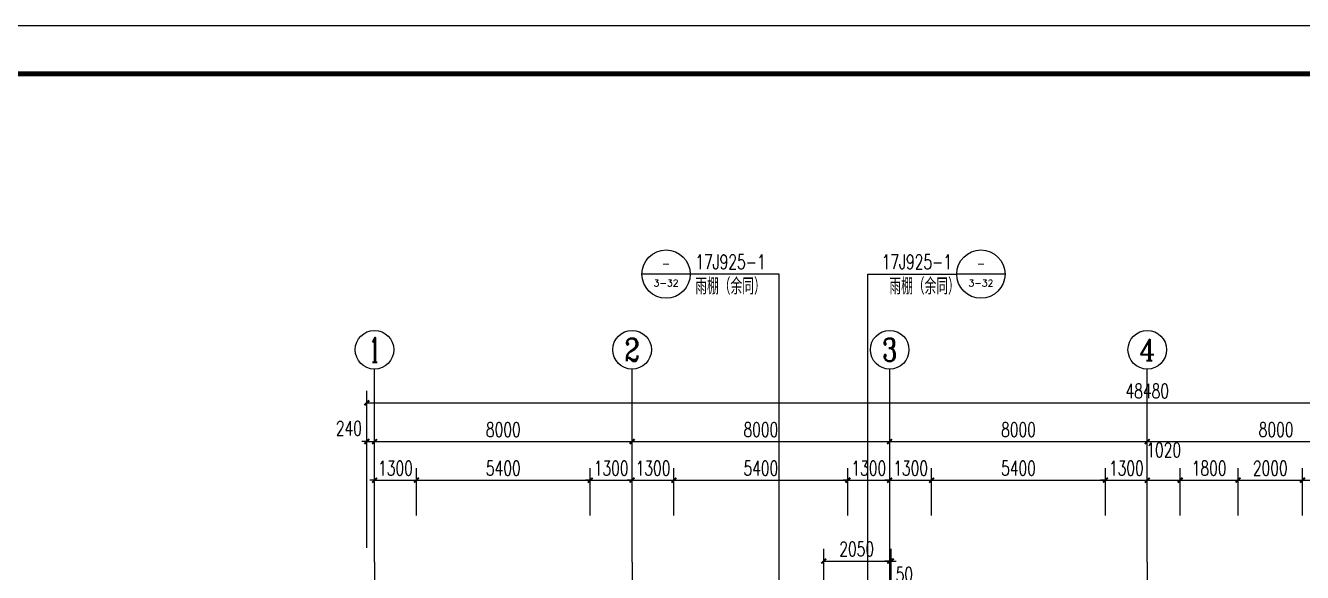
# Model space of a CAD drawing. Header units: millimetres. Extents: x 4455189 to 4808172, y 18512388 to 19204582.
# Drawn here: x 4706134 to 4745792, y 18914491 to 18931475 of the extents above; entities that cross this region are included whole.
import ezdxf
from ezdxf.enums import TextEntityAlignment as Align

# ---------------------------------------------------------------- set-up
doc = ezdxf.new("R2010")
doc.units = ezdxf.units.MM
doc.header["$LTSCALE"] = 1000
doc.header["$MEASUREMENT"] = 0
doc.linetypes.add('DOTE', pattern=[2.42, 2, -0.2, 0.02, -0.2])
doc.layers.get('Defpoints').update_dxf_attribs({"color": 1})
for name, color, linetype in [('AXIS_TEXT', 7, 'Continuous'), ('AXIS_内部', 151, 'Continuous'), ('AXIS_外部', 171, 'Continuous'), ('DIM_IDEN', 171, 'Continuous'), ('DOTE', 250, 'DOTE'), ('PUB_TEXT', 7, 'Continuous'), ('TK', 4, 'Continuous')]:
    doc.layers.add(name, color=color, linetype=linetype)
doc.styles.add('_TCH_AXIS', font='COMPLEX', dxfattribs={"bigfont": 'GBCBIG'})
doc.styles.add('_TCH_DIM_T3', font='SIMPLEX', dxfattribs={"width": 0.705882, "bigfont": 'GBCBIG'})
doc.styles.add('_TCH_LABEL', font='COMPLEX', dxfattribs={"bigfont": 'GBCBIG'})
doc.styles.add('COMPLEX', font='COMPLEX')
doc.dimstyles.new('_TCH_ARCH&&150', dxfattribs={"dimtxt": 446.25, "dimasz": 150, "dimexe": 375, "dimexo": 450, "dimgap": 150, "dimtad": 1, "dimdec": 0, "dimzin": 0, "dimdsep": 46, "dimtxsty": '_TCH_DIM_T3', "dimblk": 'ARCHTICK', "dimcen": 0.09, "dimclrt": 7, "dimazin": 2, "dimtfac": 1, "dimtdec": 0, "dimtix": 1, "dimtmove": 2, "dimatfit": 3, "dimfxl": 0, "dimtolj": 1, "dimtzin": 0, "dimarcsym": 0})

# ---------------------------------------------------------------- blocks, each defined once
blk = doc.blocks.new('GeYuanFrame_86730763', base_point=(20.09, 4.53))
at = {"layer": 'TK'}
blk.add_lwpolyline([(20.09, 4.53), (20.09, 598.53), (861.09, 598.53), (861.09, 4.53)], close=True, dxfattribs=at)
at = {"layer": 'TK', "const_width": 1}
blk.add_lwpolyline([(45.09, 588.53), (851.09, 588.53), (851.09, 14.53), (45.09, 14.53)], close=True, dxfattribs=at)
blk = doc.blocks.new('_ArchTick')
at = {"color": 0, "linetype": 'ByBlock', "const_width": 0.4}
blk.add_lwpolyline([(-0.5, -0.5), (0.5, 0.5)], dxfattribs=at)
blk = doc.blocks.new('*D135')
at = {"layer": 'AXIS_内部', "color": 0, "lineweight": -2}
for p, q in [((4730922, 18914046), (4730922, 18915221)), ((4732972, 18914046), (4732972, 18915221)), ((4730922, 18914846), (4732972, 18914846))]:
    blk.add_line(p, q, dxfattribs=at)
at = {"layer": 'Defpoints', "color": 0}
for p in [(4732972, 18914846), (4730922, 18913596), (4732972, 18913596)]:
    blk.add_point(p, dxfattribs=at)
at = {"layer": 'AXIS_内部', "color": 0, "lineweight": -2, "xscale": 150, "yscale": 150, "zscale": 150, "rotation": 180}
blk.add_blockref('_ArchTick', (4730922, 18914846), dxfattribs=at)
at = {"layer": 'AXIS_内部', "color": 0, "lineweight": -2, "xscale": 150, "yscale": 150, "zscale": 150}
blk.add_blockref('_ArchTick', (4732972, 18914846), dxfattribs=at)
at = {"layer": 'AXIS_内部', "color": 7, "insert": (4731947, 18915219), "char_height": 446.2, "attachment_point": 5, "style": '_TCH_DIM_T3'}
blk.add_mtext('\\A1;2050', dxfattribs=at)
blk = doc.blocks.new('*D136')
at = {"layer": 'AXIS_内部', "color": 0, "lineweight": -2}
for p, q in [((4732972, 18914046), (4732972, 18915221)), ((4733022, 18914046), (4733022, 18915221)), ((4732972, 18914846), (4732822, 18914846)), ((4732972, 18914846), (4733022, 18914846)), ((4733022, 18914846), (4733172, 18914846))]:
    blk.add_line(p, q, dxfattribs=at)
at = {"layer": 'Defpoints', "color": 0}
for p in [(4733022, 18914846), (4732972, 18913596), (4733022, 18913596)]:
    blk.add_point(p, dxfattribs=at)
at = {"layer": 'AXIS_内部', "color": 0, "lineweight": -2, "xscale": 150, "yscale": 150, "zscale": 150}
blk.add_blockref('_ArchTick', (4732972, 18914846), dxfattribs=at)
at = {"layer": 'AXIS_内部', "color": 0, "lineweight": -2, "xscale": 150, "yscale": 150, "zscale": 150, "rotation": 180}
blk.add_blockref('_ArchTick', (4733022, 18914846), dxfattribs=at)
at = {"layer": 'AXIS_内部', "color": 7, "insert": (4733427, 18914434), "char_height": 446.2, "attachment_point": 5, "style": '_TCH_DIM_T3'}
blk.add_mtext('\\A1;50', dxfattribs=at)
blk = doc.blocks.new('*D201')
at = {"layer": 'AXIS_内部', "color": 0, "lineweight": -2}
for p, q in [((4745792, 18916256), (4745792, 18917731)), ((4747592, 18916256), (4747592, 18917731)), ((4745792, 18917356), (4747592, 18917356))]:
    blk.add_line(p, q, dxfattribs=at)
at = {"layer": 'Defpoints', "color": 0}
for p in [(4747592, 18917356), (4745792, 18915806), (4747592, 18915806)]:
    blk.add_point(p, dxfattribs=at)
at = {"layer": 'AXIS_内部', "color": 0, "lineweight": -2, "xscale": 150, "yscale": 150, "zscale": 150, "rotation": 180}
blk.add_blockref('_ArchTick', (4745792, 18917356), dxfattribs=at)
at = {"layer": 'AXIS_内部', "color": 0, "lineweight": -2, "xscale": 150, "yscale": 150, "zscale": 150}
blk.add_blockref('_ArchTick', (4747592, 18917356), dxfattribs=at)
at = {"layer": 'AXIS_内部', "color": 7, "insert": (4746692, 18917729), "char_height": 446.2, "attachment_point": 5, "style": '_TCH_DIM_T3'}
blk.add_mtext('\\A1;1800', dxfattribs=at)
blk = doc.blocks.new('*D202')
at = {"layer": 'AXIS_内部', "color": 0, "lineweight": -2}
for p, q in [((4743792, 18916256), (4743792, 18917731)), ((4745792, 18916256), (4745792, 18917731)), ((4743792, 18917356), (4745792, 18917356))]:
    blk.add_line(p, q, dxfattribs=at)
at = {"layer": 'Defpoints', "color": 0}
for p in [(4745792, 18917356), (4743792, 18915806), (4745792, 18915806)]:
    blk.add_point(p, dxfattribs=at)
at = {"layer": 'AXIS_内部', "color": 0, "lineweight": -2, "xscale": 150, "yscale": 150, "zscale": 150, "rotation": 180}
blk.add_blockref('_ArchTick', (4743792, 18917356), dxfattribs=at)
at = {"layer": 'AXIS_内部', "color": 0, "lineweight": -2, "xscale": 150, "yscale": 150, "zscale": 150}
blk.add_blockref('_ArchTick', (4745792, 18917356), dxfattribs=at)
at = {"layer": 'AXIS_内部', "color": 7, "insert": (4744792, 18917729), "char_height": 446.2, "attachment_point": 5, "style": '_TCH_DIM_T3'}
blk.add_mtext('\\A1;2000', dxfattribs=at)
blk = doc.blocks.new('*D203')
at = {"layer": 'AXIS_内部', "color": 0, "lineweight": -2}
for p, q in [((4741992, 18916256), (4741992, 18917731)), ((4743792, 18916256), (4743792, 18917731)), ((4741992, 18917356), (4743792, 18917356))]:
    blk.add_line(p, q, dxfattribs=at)
at = {"layer": 'Defpoints', "color": 0}
for p in [(4743792, 18917356), (4741992, 18915806), (4743792, 18915806)]:
    blk.add_point(p, dxfattribs=at)
at = {"layer": 'AXIS_内部', "color": 0, "lineweight": -2, "xscale": 150, "yscale": 150, "zscale": 150, "rotation": 180}
blk.add_blockref('_ArchTick', (4741992, 18917356), dxfattribs=at)
at = {"layer": 'AXIS_内部', "color": 0, "lineweight": -2, "xscale": 150, "yscale": 150, "zscale": 150}
blk.add_blockref('_ArchTick', (4743792, 18917356), dxfattribs=at)
at = {"layer": 'AXIS_内部', "color": 7, "insert": (4742892, 18917729), "char_height": 446.2, "attachment_point": 5, "style": '_TCH_DIM_T3'}
blk.add_mtext('\\A1;1800', dxfattribs=at)
blk = doc.blocks.new('*D204')
at = {"layer": 'AXIS_内部', "color": 0, "lineweight": -2}
for p, q in [((4740972, 18916256), (4740972, 18917731)), ((4741992, 18916256), (4741992, 18917731)), ((4740972, 18917356), (4741992, 18917356))]:
    blk.add_line(p, q, dxfattribs=at)
at = {"layer": 'Defpoints', "color": 0}
for p in [(4741992, 18917356), (4740972, 18915806), (4741992, 18915806)]:
    blk.add_point(p, dxfattribs=at)
at = {"layer": 'AXIS_内部', "color": 0, "lineweight": -2, "xscale": 150, "yscale": 150, "zscale": 150, "rotation": 180}
blk.add_blockref('_ArchTick', (4740972, 18917356), dxfattribs=at)
at = {"layer": 'AXIS_内部', "color": 0, "lineweight": -2, "xscale": 150, "yscale": 150, "zscale": 150}
blk.add_blockref('_ArchTick', (4741992, 18917356), dxfattribs=at)
at = {"layer": 'AXIS_内部', "color": 7, "insert": (4741482, 18918294), "char_height": 446.2, "attachment_point": 5, "style": '_TCH_DIM_T3'}
blk.add_mtext('\\A1;1020', dxfattribs=at)
blk = doc.blocks.new('*D205')
at = {"layer": 'AXIS_内部', "color": 0, "lineweight": -2}
for p, q in [((4739672, 18916256), (4739672, 18917731)), ((4740972, 18916256), (4740972, 18917731)), ((4739672, 18917356), (4739522, 18917356)), ((4739672, 18917356), (4740972, 18917356)), ((4740972, 18917356), (4741122, 18917356))]:
    blk.add_line(p, q, dxfattribs=at)
at = {"layer": 'Defpoints', "color": 0}
for p in [(4740972, 18917356), (4739672, 18915806), (4740972, 18915806)]:
    blk.add_point(p, dxfattribs=at)
at = {"layer": 'AXIS_内部', "color": 0, "lineweight": -2, "xscale": 150, "yscale": 150, "zscale": 150}
blk.add_blockref('_ArchTick', (4739672, 18917356), dxfattribs=at)
at = {"layer": 'AXIS_内部', "color": 0, "lineweight": -2, "xscale": 150, "yscale": 150, "zscale": 150, "rotation": 180}
blk.add_blockref('_ArchTick', (4740972, 18917356), dxfattribs=at)
at = {"layer": 'AXIS_内部', "color": 7, "insert": (4740322, 18917729), "char_height": 446.2, "attachment_point": 5, "style": '_TCH_DIM_T3'}
blk.add_mtext('\\A1;1300', dxfattribs=at)
blk = doc.blocks.new('*D206')
at = {"layer": 'AXIS_内部', "color": 0, "lineweight": -2}
for p, q in [((4734272, 18916256), (4734272, 18917731)), ((4739672, 18916256), (4739672, 18917731)), ((4734272, 18917356), (4739672, 18917356))]:
    blk.add_line(p, q, dxfattribs=at)
at = {"layer": 'Defpoints', "color": 0}
for p in [(4739672, 18917356), (4734272, 18915806), (4739672, 18915806)]:
    blk.add_point(p, dxfattribs=at)
at = {"layer": 'AXIS_内部', "color": 0, "lineweight": -2, "xscale": 150, "yscale": 150, "zscale": 150, "rotation": 180}
blk.add_blockref('_ArchTick', (4734272, 18917356), dxfattribs=at)
at = {"layer": 'AXIS_内部', "color": 0, "lineweight": -2, "xscale": 150, "yscale": 150, "zscale": 150}
blk.add_blockref('_ArchTick', (4739672, 18917356), dxfattribs=at)
at = {"layer": 'AXIS_内部', "color": 7, "insert": (4736972, 18917729), "char_height": 446.2, "attachment_point": 5, "style": '_TCH_DIM_T3'}
blk.add_mtext('\\A1;5400', dxfattribs=at)
blk = doc.blocks.new('*D207')
at = {"layer": 'AXIS_内部', "color": 0, "lineweight": -2}
for p, q in [((4732972, 18916256), (4732972, 18917731)), ((4734272, 18916256), (4734272, 18917731)), ((4732972, 18917356), (4732822, 18917356)), ((4732972, 18917356), (4734272, 18917356)), ((4734272, 18917356), (4734422, 18917356))]:
    blk.add_line(p, q, dxfattribs=at)
at = {"layer": 'Defpoints', "color": 0}
for p in [(4734272, 18917356), (4732972, 18915806), (4734272, 18915806)]:
    blk.add_point(p, dxfattribs=at)
at = {"layer": 'AXIS_内部', "color": 0, "lineweight": -2, "xscale": 150, "yscale": 150, "zscale": 150}
blk.add_blockref('_ArchTick', (4732972, 18917356), dxfattribs=at)
at = {"layer": 'AXIS_内部', "color": 0, "lineweight": -2, "xscale": 150, "yscale": 150, "zscale": 150, "rotation": 180}
blk.add_blockref('_ArchTick', (4734272, 18917356), dxfattribs=at)
at = {"layer": 'AXIS_内部', "color": 7, "insert": (4733622, 18917729), "char_height": 446.2, "attachment_point": 5, "style": '_TCH_DIM_T3'}
blk.add_mtext('\\A1;1300', dxfattribs=at)
blk = doc.blocks.new('*D208')
at = {"layer": 'AXIS_内部', "color": 0, "lineweight": -2}
for p, q in [((4731672, 18916256), (4731672, 18917731)), ((4732972, 18916256), (4732972, 18917731)), ((4731672, 18917356), (4731522, 18917356)), ((4731672, 18917356), (4732972, 18917356)), ((4732972, 18917356), (4733122, 18917356))]:
    blk.add_line(p, q, dxfattribs=at)
at = {"layer": 'Defpoints', "color": 0}
for p in [(4732972, 18917356), (4731672, 18915806), (4732972, 18915806)]:
    blk.add_point(p, dxfattribs=at)
at = {"layer": 'AXIS_内部', "color": 0, "lineweight": -2, "xscale": 150, "yscale": 150, "zscale": 150}
blk.add_blockref('_ArchTick', (4731672, 18917356), dxfattribs=at)
at = {"layer": 'AXIS_内部', "color": 0, "lineweight": -2, "xscale": 150, "yscale": 150, "zscale": 150, "rotation": 180}
blk.add_blockref('_ArchTick', (4732972, 18917356), dxfattribs=at)
at = {"layer": 'AXIS_内部', "color": 7, "insert": (4732322, 18917729), "char_height": 446.2, "attachment_point": 5, "style": '_TCH_DIM_T3'}
blk.add_mtext('\\A1;1300', dxfattribs=at)
blk = doc.blocks.new('*D209')
at = {"layer": 'AXIS_内部', "color": 0, "lineweight": -2}
for p, q in [((4726272, 18916256), (4726272, 18917731)), ((4731672, 18916256), (4731672, 18917731)), ((4726272, 18917356), (4731672, 18917356))]:
    blk.add_line(p, q, dxfattribs=at)
at = {"layer": 'Defpoints', "color": 0}
for p in [(4731672, 18917356), (4726272, 18915806), (4731672, 18915806)]:
    blk.add_point(p, dxfattribs=at)
at = {"layer": 'AXIS_内部', "color": 0, "lineweight": -2, "xscale": 150, "yscale": 150, "zscale": 150, "rotation": 180}
blk.add_blockref('_ArchTick', (4726272, 18917356), dxfattribs=at)
at = {"layer": 'AXIS_内部', "color": 0, "lineweight": -2, "xscale": 150, "yscale": 150, "zscale": 150}
blk.add_blockref('_ArchTick', (4731672, 18917356), dxfattribs=at)
at = {"layer": 'AXIS_内部', "color": 7, "insert": (4728972, 18917729), "char_height": 446.2, "attachment_point": 5, "style": '_TCH_DIM_T3'}
blk.add_mtext('\\A1;5400', dxfattribs=at)
blk = doc.blocks.new('*D210')
at = {"layer": 'AXIS_内部', "color": 0, "lineweight": -2}
for p, q in [((4724972, 18916256), (4724972, 18917731)), ((4726272, 18916256), (4726272, 18917731)), ((4724972, 18917356), (4724822, 18917356)), ((4724972, 18917356), (4726272, 18917356)), ((4726272, 18917356), (4726422, 18917356))]:
    blk.add_line(p, q, dxfattribs=at)
at = {"layer": 'Defpoints', "color": 0}
for p in [(4726272, 18917356), (4724972, 18915806), (4726272, 18915806)]:
    blk.add_point(p, dxfattribs=at)
at = {"layer": 'AXIS_内部', "color": 0, "lineweight": -2, "xscale": 150, "yscale": 150, "zscale": 150}
blk.add_blockref('_ArchTick', (4724972, 18917356), dxfattribs=at)
at = {"layer": 'AXIS_内部', "color": 0, "lineweight": -2, "xscale": 150, "yscale": 150, "zscale": 150, "rotation": 180}
blk.add_blockref('_ArchTick', (4726272, 18917356), dxfattribs=at)
at = {"layer": 'AXIS_内部', "color": 7, "insert": (4725622, 18917729), "char_height": 446.2, "attachment_point": 5, "style": '_TCH_DIM_T3'}
blk.add_mtext('\\A1;1300', dxfattribs=at)
blk = doc.blocks.new('*D211')
at = {"layer": 'AXIS_内部', "color": 0, "lineweight": -2}
for p, q in [((4723672, 18916256), (4723672, 18917731)), ((4724972, 18916256), (4724972, 18917731)), ((4723672, 18917356), (4723522, 18917356)), ((4723672, 18917356), (4724972, 18917356)), ((4724972, 18917356), (4725122, 18917356))]:
    blk.add_line(p, q, dxfattribs=at)
at = {"layer": 'Defpoints', "color": 0}
for p in [(4724972, 18917356), (4723672, 18915806), (4724972, 18915806)]:
    blk.add_point(p, dxfattribs=at)
at = {"layer": 'AXIS_内部', "color": 0, "lineweight": -2, "xscale": 150, "yscale": 150, "zscale": 150}
blk.add_blockref('_ArchTick', (4723672, 18917356), dxfattribs=at)
at = {"layer": 'AXIS_内部', "color": 0, "lineweight": -2, "xscale": 150, "yscale": 150, "zscale": 150, "rotation": 180}
blk.add_blockref('_ArchTick', (4724972, 18917356), dxfattribs=at)
at = {"layer": 'AXIS_内部', "color": 7, "insert": (4724322, 18917729), "char_height": 446.2, "attachment_point": 5, "style": '_TCH_DIM_T3'}
blk.add_mtext('\\A1;1300', dxfattribs=at)
blk = doc.blocks.new('*D212')
at = {"layer": 'AXIS_内部', "color": 0, "lineweight": -2}
for p, q in [((4718272, 18916256), (4718272, 18917731)), ((4723672, 18916256), (4723672, 18917731)), ((4718272, 18917356), (4723672, 18917356))]:
    blk.add_line(p, q, dxfattribs=at)
at = {"layer": 'Defpoints', "color": 0}
for p in [(4723672, 18917356), (4718272, 18915806), (4723672, 18915806)]:
    blk.add_point(p, dxfattribs=at)
at = {"layer": 'AXIS_内部', "color": 0, "lineweight": -2, "xscale": 150, "yscale": 150, "zscale": 150, "rotation": 180}
blk.add_blockref('_ArchTick', (4718272, 18917356), dxfattribs=at)
at = {"layer": 'AXIS_内部', "color": 0, "lineweight": -2, "xscale": 150, "yscale": 150, "zscale": 150}
blk.add_blockref('_ArchTick', (4723672, 18917356), dxfattribs=at)
at = {"layer": 'AXIS_内部', "color": 7, "insert": (4720972, 18917729), "char_height": 446.2, "attachment_point": 5, "style": '_TCH_DIM_T3'}
blk.add_mtext('\\A1;5400', dxfattribs=at)
blk = doc.blocks.new('*D213')
at = {"layer": 'AXIS_内部', "color": 0, "lineweight": -2}
for p, q in [((4716972, 18916256), (4716972, 18917731)), ((4718272, 18916256), (4718272, 18917731)), ((4716972, 18917356), (4716822, 18917356)), ((4716972, 18917356), (4718272, 18917356)), ((4718272, 18917356), (4718422, 18917356))]:
    blk.add_line(p, q, dxfattribs=at)
at = {"layer": 'Defpoints', "color": 0}
for p in [(4718272, 18917356), (4716972, 18915806), (4718272, 18915806)]:
    blk.add_point(p, dxfattribs=at)
at = {"layer": 'AXIS_内部', "color": 0, "lineweight": -2, "xscale": 150, "yscale": 150, "zscale": 150}
blk.add_blockref('_ArchTick', (4716972, 18917356), dxfattribs=at)
at = {"layer": 'AXIS_内部', "color": 0, "lineweight": -2, "xscale": 150, "yscale": 150, "zscale": 150, "rotation": 180}
blk.add_blockref('_ArchTick', (4718272, 18917356), dxfattribs=at)
at = {"layer": 'AXIS_内部', "color": 7, "insert": (4717622, 18917729), "char_height": 446.2, "attachment_point": 5, "style": '_TCH_DIM_T3'}
blk.add_mtext('\\A1;1300', dxfattribs=at)
blk = doc.blocks.new('*D365')
at = {"layer": 'AXIS_外部', "color": 0, "lineweight": -2}
for p, q in [((4716732, 18915256), (4716732, 18918931)), ((4716972, 18915256), (4716972, 18918931)), ((4716732, 18918556), (4716582, 18918556)), ((4716732, 18918556), (4716972, 18918556)), ((4716972, 18918556), (4717122, 18918556))]:
    blk.add_line(p, q, dxfattribs=at)
at = {"layer": 'Defpoints', "color": 0}
for p in [(4716972, 18918556), (4716732, 18914806), (4716972, 18914806)]:
    blk.add_point(p, dxfattribs=at)
at = {"layer": 'AXIS_外部', "color": 0, "lineweight": -2, "xscale": 150, "yscale": 150, "zscale": 150}
blk.add_blockref('_ArchTick', (4716732, 18918556), dxfattribs=at)
at = {"layer": 'AXIS_外部', "color": 0, "lineweight": -2, "xscale": 150, "yscale": 150, "zscale": 150, "rotation": 180}
blk.add_blockref('_ArchTick', (4716972, 18918556), dxfattribs=at)
at = {"layer": 'AXIS_外部', "color": 7, "insert": (4716177, 18918969), "char_height": 446.2, "attachment_point": 5, "style": '_TCH_DIM_T3'}
blk.add_mtext('\\A1;240', dxfattribs=at)
blk = doc.blocks.new('*D366')
at = {"layer": 'AXIS_外部', "color": 0, "lineweight": -2}
for p, q in [((4716972, 18915256), (4716972, 18918931)), ((4724972, 18915256), (4724972, 18918931)), ((4716972, 18918556), (4724972, 18918556))]:
    blk.add_line(p, q, dxfattribs=at)
at = {"layer": 'Defpoints', "color": 0}
for p in [(4724972, 18918556), (4716972, 18914806), (4724972, 18914806)]:
    blk.add_point(p, dxfattribs=at)
at = {"layer": 'AXIS_外部', "color": 0, "lineweight": -2, "xscale": 150, "yscale": 150, "zscale": 150, "rotation": 180}
blk.add_blockref('_ArchTick', (4716972, 18918556), dxfattribs=at)
at = {"layer": 'AXIS_外部', "color": 0, "lineweight": -2, "xscale": 150, "yscale": 150, "zscale": 150}
blk.add_blockref('_ArchTick', (4724972, 18918556), dxfattribs=at)
at = {"layer": 'AXIS_外部', "color": 7, "insert": (4720972, 18918929), "char_height": 446.2, "attachment_point": 5, "style": '_TCH_DIM_T3'}
blk.add_mtext('\\A1;8000', dxfattribs=at)
blk = doc.blocks.new('*D367')
at = {"layer": 'AXIS_外部', "color": 0, "lineweight": -2}
for p, q in [((4724972, 18915256), (4724972, 18918931)), ((4732972, 18915256), (4732972, 18918931)), ((4724972, 18918556), (4732972, 18918556))]:
    blk.add_line(p, q, dxfattribs=at)
at = {"layer": 'Defpoints', "color": 0}
for p in [(4732972, 18918556), (4724972, 18914806), (4732972, 18914806)]:
    blk.add_point(p, dxfattribs=at)
at = {"layer": 'AXIS_外部', "color": 0, "lineweight": -2, "xscale": 150, "yscale": 150, "zscale": 150, "rotation": 180}
blk.add_blockref('_ArchTick', (4724972, 18918556), dxfattribs=at)
at = {"layer": 'AXIS_外部', "color": 0, "lineweight": -2, "xscale": 150, "yscale": 150, "zscale": 150}
blk.add_blockref('_ArchTick', (4732972, 18918556), dxfattribs=at)
at = {"layer": 'AXIS_外部', "color": 7, "insert": (4728972, 18918929), "char_height": 446.2, "attachment_point": 5, "style": '_TCH_DIM_T3'}
blk.add_mtext('\\A1;8000', dxfattribs=at)
blk = doc.blocks.new('*D368')
at = {"layer": 'AXIS_外部', "color": 0, "lineweight": -2}
for p, q in [((4732972, 18915256), (4732972, 18918931)), ((4740972, 18915256), (4740972, 18918931)), ((4732972, 18918556), (4740972, 18918556))]:
    blk.add_line(p, q, dxfattribs=at)
at = {"layer": 'Defpoints', "color": 0}
for p in [(4740972, 18918556), (4732972, 18914806), (4740972, 18914806)]:
    blk.add_point(p, dxfattribs=at)
at = {"layer": 'AXIS_外部', "color": 0, "lineweight": -2, "xscale": 150, "yscale": 150, "zscale": 150, "rotation": 180}
blk.add_blockref('_ArchTick', (4732972, 18918556), dxfattribs=at)
at = {"layer": 'AXIS_外部', "color": 0, "lineweight": -2, "xscale": 150, "yscale": 150, "zscale": 150}
blk.add_blockref('_ArchTick', (4740972, 18918556), dxfattribs=at)
at = {"layer": 'AXIS_外部', "color": 7, "insert": (4736972, 18918929), "char_height": 446.2, "attachment_point": 5, "style": '_TCH_DIM_T3'}
blk.add_mtext('\\A1;8000', dxfattribs=at)
blk = doc.blocks.new('*D369')
at = {"layer": 'AXIS_外部', "color": 0, "lineweight": -2}
for p, q in [((4740972, 18915256), (4740972, 18918931)), ((4748972, 18915256), (4748972, 18918931)), ((4740972, 18918556), (4748972, 18918556))]:
    blk.add_line(p, q, dxfattribs=at)
at = {"layer": 'Defpoints', "color": 0}
for p in [(4748972, 18918556), (4740972, 18914806), (4748972, 18914806)]:
    blk.add_point(p, dxfattribs=at)
at = {"layer": 'AXIS_外部', "color": 0, "lineweight": -2, "xscale": 150, "yscale": 150, "zscale": 150, "rotation": 180}
blk.add_blockref('_ArchTick', (4740972, 18918556), dxfattribs=at)
at = {"layer": 'AXIS_外部', "color": 0, "lineweight": -2, "xscale": 150, "yscale": 150, "zscale": 150}
blk.add_blockref('_ArchTick', (4748972, 18918556), dxfattribs=at)
at = {"layer": 'AXIS_外部', "color": 7, "insert": (4744972, 18918929), "char_height": 446.2, "attachment_point": 5, "style": '_TCH_DIM_T3'}
blk.add_mtext('\\A1;8000', dxfattribs=at)
blk = doc.blocks.new('*D373')
at = {"layer": 'AXIS_外部', "color": 0, "lineweight": -2}
for p, q in [((4716732, 18915256), (4716732, 18920131)), ((4765212, 18915256), (4765212, 18920131)), ((4716732, 18919756), (4765212, 18919756))]:
    blk.add_line(p, q, dxfattribs=at)
at = {"layer": 'Defpoints', "color": 0}
for p in [(4765212, 18919756), (4716732, 18914806), (4765212, 18914806)]:
    blk.add_point(p, dxfattribs=at)
at = {"layer": 'AXIS_外部', "color": 0, "lineweight": -2, "xscale": 150, "yscale": 150, "zscale": 150, "rotation": 180}
blk.add_blockref('_ArchTick', (4716732, 18919756), dxfattribs=at)
at = {"layer": 'AXIS_外部', "color": 0, "lineweight": -2, "xscale": 150, "yscale": 150, "zscale": 150}
blk.add_blockref('_ArchTick', (4765212, 18919756), dxfattribs=at)
at = {"layer": 'AXIS_外部', "color": 7, "insert": (4740972, 18920129), "char_height": 446.2, "attachment_point": 5, "style": '_TCH_DIM_T3'}
blk.add_mtext('\\A1;48480', dxfattribs=at)
blk = doc.blocks.new('_AXISO')
blk.add_circle((0, 0), 0.5)
at = {"layer": 'AXIS_TEXT', "style": 'COMPLEX', "width": 1.041667}
blk.add_attdef('A', text='', height=0.56, dxfattribs=at).set_placement((-0.25, -0.28), (0.25, -0.28), align=Align.FIT)

msp = doc.modelspace()

# ---------------------------------------------------------------- linework, layer by layer
at = {"layer": 'AXIS_外部'}
for p, q in [((4716971.6, 18914806.2), (4716971.6, 18920806.2)), ((4724971.6, 18914806.2), (4724971.6, 18920806.2)), ((4732971.6, 18914806.2), (4732971.6, 18920806.2)), ((4740971.6, 18914806.2), (4740971.6, 18920806.2))]:
    msp.add_line(p, q, dxfattribs=at)
at = {"layer": 'DIM_IDEN'}
for p, q in [((4726777, 18923756.2), (4725277, 18923756.2)), ((4729544.1, 18923756.2), (4726777, 18923756.2)), ((4729544.1, 18912954.4), (4729544.1, 18923756.2)), ((4732288.1, 18923756.2), (4735055.2, 18923756.2)), ((4732288.1, 18912954.4), (4732288.1, 18923756.2)), ((4736555.2, 18923756.2), (4735055.2, 18923756.2))]:
    msp.add_line(p, q, dxfattribs=at)
for centre in [(4726027, 18923756.2), (4735805.2, 18923756.2)]:
    msp.add_circle(centre, 750, dxfattribs=at)
at = {"layer": 'DOTE'}
for p, q in [((4716971.6, 18914806.2), (4716971.6, 18854806.2)), ((4724971.6, 18914806.2), (4724971.6, 18854806.2)), ((4732971.6, 18914806.2), (4732971.6, 18854806.2)), ((4740971.6, 18914806.2), (4740971.6, 18854806.2))]:
    msp.add_line(p, q, dxfattribs=at)

# ---------------------------------------------------------------- block references
at = {"layer": 'AXIS_外部', "xscale": 150, "yscale": 150, "zscale": 150}
msp.add_blockref('GeYuanFrame_86730763', (4682021.6, 18842374.7), dxfattribs=at)
at = {"layer": 'AXIS_外部'}
ref = msp.add_blockref('_AXISO', (4716971.6, 18921406.2), dxfattribs=dict(at, xscale=1200, yscale=1200, zscale=1200))
ref.add_attrib('A', '1', dxfattribs={"layer": 'AXIS_TEXT', "height": 772.1, "style": '_TCH_AXIS'}).set_placement((4716806.1, 18921020.1), (4717137, 18921020.1), align=Align.FIT)
ref = msp.add_blockref('_AXISO', (4724971.6, 18921406.2), dxfattribs=dict(at, xscale=1200, yscale=1200, zscale=1200))
ref.add_attrib('A', '2', dxfattribs={"layer": 'AXIS_TEXT', "height": 698.9, "style": '_TCH_AXIS'}).set_placement((4724738.6, 18921056.7), (4725204.6, 18921056.7), align=Align.FIT)
ref = msp.add_blockref('_AXISO', (4732971.6, 18921406.2), dxfattribs=dict(at, xscale=1200, yscale=1200, zscale=1200))
ref.add_attrib('A', '3', dxfattribs={"layer": 'AXIS_TEXT', "height": 698.9, "style": '_TCH_AXIS'}).set_placement((4732738.6, 18921056.7), (4733204.6, 18921056.7), align=Align.FIT)
ref = msp.add_blockref('_AXISO', (4740971.6, 18921406.2), dxfattribs=dict(at, xscale=1200, yscale=1200, zscale=1200))
ref.add_attrib('A', '4', dxfattribs={"layer": 'AXIS_TEXT', "height": 668.2, "style": '_TCH_AXIS'}).set_placement((4740717, 18921072.1), (4741226.1, 18921072.1), align=Align.FIT)

# ---------------------------------------------------------------- texts
at = {"layer": 'PUB_TEXT', "style": '_TCH_LABEL', "width": 0.705882}
for p in [(4726934.5, 18923913.7), (4732722.7, 18923913.7)]:
    msp.add_text('17J925-1', height=446.25, dxfattribs=at).set_placement(p)
at = {"layer": 'PUB_TEXT', "style": '_TCH_LABEL', "width": 0.777778}
for p, p2 in [((4725896.5, 18923895), (4726157.5, 18923895)), ((4735674.7, 18923895), (4735935.7, 18923895))]:
    msp.add_text('-', height=391.5, dxfattribs=at).set_placement(p, p2, align=Align.FIT)
at = {"layer": 'PUB_TEXT', "style": '_TCH_LABEL'}
for p, p2 in [((4725639.8, 18923374.1), (4726414.2, 18923374.1)), ((4735418, 18923374.1), (4736192.3, 18923374.1))]:
    msp.add_text('3-32', height=208.48, dxfattribs=at).set_placement(p, p2, align=Align.FIT)
for p in [(4726934.5, 18923123.9), (4732961.3, 18923123.9)]:
    msp.add_text('雨棚（余同）', height=506.38, dxfattribs=at).set_placement(p)

# ---------------------------------------------------------------- dimensions: what is measured, and where the dimension line sits
at = {"layer": 'AXIS_内部'}
for base, p1, p2, picture, middle in [((4741991.6, 18917356.2), (4740971.6, 18915806.2), (4741991.6, 18915806.2), '*D204', (4741481.6, 18918293.7)), ((4733021.6, 18914846.2), (4732971.6, 18913596.2), (4733021.6, 18913596.2), '*D136', (4733426.6, 18914433.7))]:
    dim = msp.add_linear_dim(base=base, p1=p1, p2=p2, angle=0, dimstyle='_TCH_ARCH&&150', dxfattribs=at)
    dim.commit()
    dim.dimension.update_dxf_attribs({"geometry": picture, "text_midpoint": middle, "dimtype": 129})
for p1, p2, distance, picture, middle in [((4716971.6, 18915806.2), (4718271.6, 18915806.2), 1550, '*D213', (4717621.6, 18917729.3)), ((4718271.6, 18915806.2), (4723671.6, 18915806.2), 1550, '*D212', (4720971.6, 18917729.3)), ((4723671.6, 18915806.2), (4724971.6, 18915806.2), 1550, '*D211', (4724321.6, 18917729.3)), ((4724971.6, 18915806.2), (4726271.6, 18915806.2), 1550, '*D210', (4725621.6, 18917729.3)), ((4726271.6, 18915806.2), (4731671.6, 18915806.2), 1550, '*D209', (4728971.6, 18917729.3)), ((4731671.6, 18915806.2), (4732971.6, 18915806.2), 1550, '*D208', (4732321.6, 18917729.3)), ((4732971.6, 18915806.2), (4734271.6, 18915806.2), 1550, '*D207', (4733621.6, 18917729.3)), ((4734271.6, 18915806.2), (4739671.6, 18915806.2), 1550, '*D206', (4736971.6, 18917729.3)), ((4739671.6, 18915806.2), (4740971.6, 18915806.2), 1550, '*D205', (4740321.6, 18917729.3)), ((4741991.6, 18915806.2), (4743791.6, 18915806.2), 1550, '*D203', (4742891.6, 18917729.3)), ((4743791.6, 18915806.2), (4745791.6, 18915806.2), 1550, '*D202', (4744791.6, 18917729.3)), ((4745791.6, 18915806.2), (4747591.6, 18915806.2), 1550, '*D201', (4746691.6, 18917729.3)), ((4730921.6, 18913596.2), (4732971.6, 18913596.2), 1250, '*D135', (4731946.6, 18915219.3))]:
    dim = msp.add_aligned_dim(p1=p1, p2=p2, distance=distance, dimstyle='_TCH_ARCH&&150', dxfattribs=at)
    dim.commit()
    dim.dimension.update_dxf_attribs({"geometry": picture, "text_midpoint": middle})
at = {"layer": 'AXIS_外部'}
for p1, p2, distance, picture, middle in [((4716731.6, 18914806.2), (4765211.6, 18914806.2), 4950, '*D373', (4740971.6, 18920129.3)), ((4716971.6, 18914806.2), (4724971.6, 18914806.2), 3750, '*D366', (4720971.6, 18918929.3)), ((4724971.6, 18914806.2), (4732971.6, 18914806.2), 3750, '*D367', (4728971.6, 18918929.3)), ((4732971.6, 18914806.2), (4740971.6, 18914806.2), 3750, '*D368', (4736971.6, 18918929.3)), ((4740971.6, 18914806.2), (4748971.6, 18914806.2), 3750, '*D369', (4744971.6, 18918929.3))]:
    dim = msp.add_aligned_dim(p1=p1, p2=p2, distance=distance, dimstyle='_TCH_ARCH&&150', dxfattribs=at)
    dim.commit()
    dim.dimension.update_dxf_attribs({"geometry": picture, "text_midpoint": middle})
dim = msp.add_linear_dim(base=(4716971.6, 18918556.2), p1=(4716731.6, 18914806.2), p2=(4716971.6, 18914806.2), angle=0, dimstyle='_TCH_ARCH&&150', dxfattribs=at)
dim.commit()
dim.dimension.update_dxf_attribs({"geometry": '*D365', "text_midpoint": (4716176.6, 18918968.7), "dimtype": 129})

doc.saveas('drawing.dxf')
